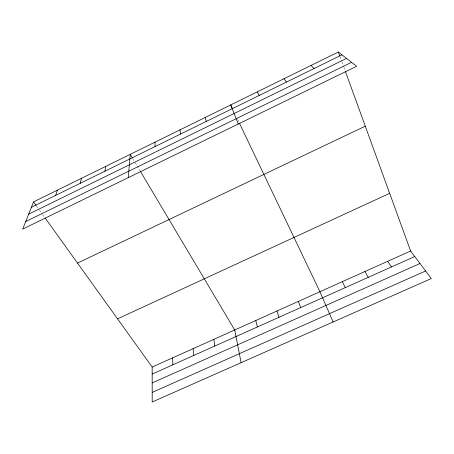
<?xml version="1.0" encoding="UTF-8"?>
<svg xmlns="http://www.w3.org/2000/svg" width="454" height="454" viewBox="0 0 454 454"><rect width="100%" height="100%" fill="white"/><g stroke="black" fill="none" stroke-linecap="round" stroke-linejoin="round"><path stroke-width="0.34" stroke-dasharray="2.27 1.7" d="M36.451 205.906L38.925 209.356M39.333 209.93L42.222 213.947M42.636 214.526L44.696 217.398M132.744 158.503L134.872 162.084M135.23 162.68L140.195 171.033M237.692 119.567L239.213 122.745M340.018 56.642L341.697 61.279M341.941 61.943L343.621 66.573M343.865 67.237L345.307 71.21"/><path stroke-width="0.68" d="M128.255 177.633L130.264 154.332L132.392 157.907M104.897 171.209L105.748 166.385M80.165 183.348L81.459 178.331M55.666 195.373L57.397 190.164M33.562 201.888L22.7 229.094L356.628 66.307L338.332 52.006L33.562 201.888L36.036 205.333M31.405 207.285L341.947 54.832M28.664 214.152L346.555 58.435M25.708 221.558L351.538 62.329M77.503 263.076L365.277 126.189M117.546 318.839L389.663 193.325M152.164 367.042L410.615 251.005L431.3 278.557L152.203 401.994L152.164 367.042L45.111 217.971M152.169 374.062L414.757 256.527M152.181 382.926L419.995 263.502M152.192 392.415L425.614 270.987M311.018 65.438L314.089 68.509M283.977 78.735L286.514 82.049M387.654 261.317L391.41 266.975M140.547 171.629L234.712 329.979L241.119 362.667M364.885 271.537L368.268 277.332M257.208 91.901L259.223 95.448M342.305 281.673L345.318 287.603M232.527 108.75L230.706 104.936L238.282 123.999M239.513 123.38L319.917 291.729L333.117 321.982M298.357 301.405L300.656 307.596M338.332 52.006L339.774 55.978M345.307 71.21L410.615 251.005M276.974 311.007L278.932 317.323M205.231 117.461L206.247 121.451M255.761 320.53L257.378 326.971M213.834 339.354L214.787 346.033M180.005 129.867L180.539 134.072M193.115 348.655L193.75 355.448M172.56 357.883L172.878 364.795M155.013 142.159L155.081 146.574"/></g></svg>
